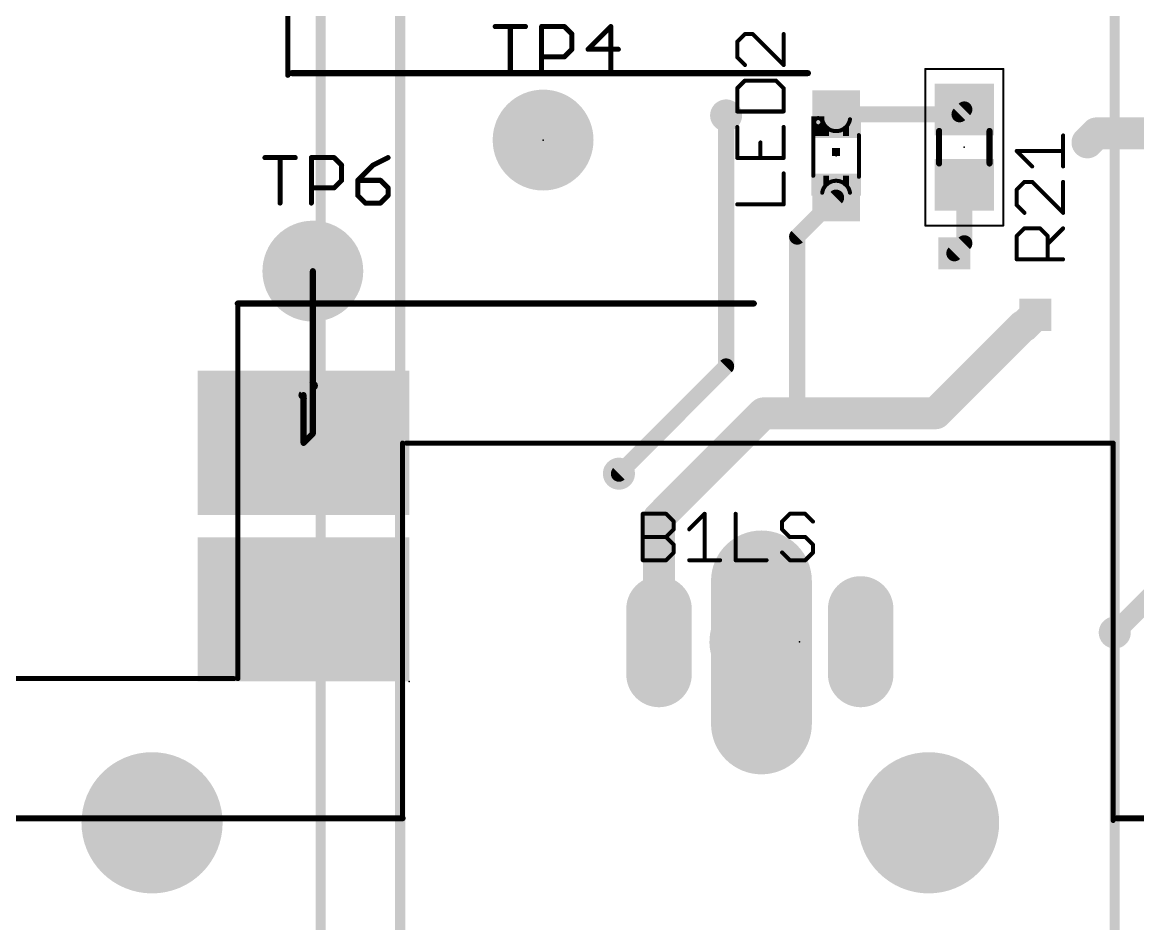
# Model space of a CAD drawing. Extents: x -18 to 155, y -13 to 99.
# Drawn here: x 9.48 to 37.58, y 28.67 to 51.36 of the extents above; entities that cross this region are included whole.
import ezdxf

# ---------------------------------------------------------------- set-up
doc = ezdxf.new("R2010")
doc.units = 0
for name, color, linetype in [('1', 22, 'CONTINUOUS'), ('17', 82, 'CONTINUOUS'), ('18', 82, 'CONTINUOUS'), ('21', 253, 'CONTINUOUS'), ('23', 7, 'CONTINUOUS'), ('25', 253, 'CONTINUOUS'), ('39', 22, 'CONTINUOUS'), ('51', 253, 'CONTINUOUS')]:
    doc.layers.add(name, color=color, linetype=linetype)

# ---------------------------------------------------------------- blocks, each defined once
blk = doc.blocks.new('LONGP100')
at = {"const_width": 1}
blk.add_lwpolyline([(-0.5, 0), (0.5, 0)], dxfattribs=at)
at = {"const_width": 0.5}
for points in [[(-0.5, 0.25, 1), (-0.5, -0.25)], [(0.5, -0.25, 1), (0.5, 0.25)]]:
    blk.add_lwpolyline(points, format="xyb", dxfattribs=at)
blk = doc.blocks.new('RECT')
blk.add_solid([(-0.5, -0.5), (0.5, -0.5), (-0.5, 0.5), (0.5, 0.5)])
blk = doc.blocks.new('ROUNDP')
at = {"const_width": 0.5}
blk.add_lwpolyline([(0, -0.25, 1), (0, 0.25, 1), (0, -0.25)], format="xyb", dxfattribs=at)
blk = doc.blocks.new('PIE')
at = {"const_width": 0.5}
blk.add_lwpolyline([(0, -0.25, 1), (0, 0.25, 1), (0, -0.25)], format="xyb", dxfattribs=at)
blk = doc.blocks.new('SQUAREV')
blk.add_solid([(-0.5, -0.5), (0.5, -0.5), (-0.5, 0.5), (0.5, 0.5)])
blk = doc.blocks.new('ROUNDV')
at = {"const_width": 0.5}
blk.add_lwpolyline([(0, -0.25, 1), (0, 0.25, 1), (0, -0.25)], format="xyb", dxfattribs=at)

msp = doc.modelspace()

# ---------------------------------------------------------------- linework, layer by layer
at = {"layer": '1'}
for points, const_width in [([(19, 17.3), (19, 57)], 0.254), ([(37, 57), (37, 17.3)], 0.254), ([(17, 53), (17, 17.4)], 0.254), ([(27.21, 49.02), (27.21, 42.7)], 0.4064), ([(29.98, 49.05), (33.09, 49.05)], 0.4064), ([(33.09, 49.05), (33.21, 49.17)], 0.4064), ([(36.54, 48.57), (36.31, 48.34)], 0.8), ([(54.28, 48.57), (36.54, 48.57)], 0.8), ([(33.21, 47.27), (33.21, 45.8)], 0.4064), ([(29, 45.97), (29.98, 46.95)], 0.4064), ([(29, 41.52), (29, 45.97)], 0.4064), ([(33.21, 45.8), (32.96, 45.55)], 0.4064), ([(16.8, 41.01), (16.8, 45.1)], 0.1524), ([(34.72, 43.72), (35, 44)], 0.8), ([(32.49, 41.52), (34.69, 43.72)], 0.8), ([(34.69, 43.72), (34.72, 43.72)], 0.8), ([(27.21, 42.7), (24.51, 40)], 0.4064), ([(16.8, 42.215), (16.565, 41.98)], 0.254), ([(16.565, 40.775), (16.565, 41.98)], 0.1524), ([(25.52, 38.89), (28.15, 41.52)], 0.8), ([(28.15, 41.52), (29, 41.52)], 0.8), ([(29, 41.52), (32.49, 41.52)], 0.8), ([(16.565, 40.775), (16.8, 41.01)], 0.1524), ([(25.52, 35.77), (25.52, 38.89)], 0.8), ([(28.1, 35.73), (28.1, 37.3)], 2.54), ([(38, 37), (37, 36)], 0.508), ([(28.06, 35.77), (28.1, 35.73)], 2.54), ([(28.1, 35.73), (28.1, 33.7)], 2.54), ([(16.565, 36.585), (16.565, 35.43)], 0.4064)]:
    msp.add_lwpolyline(points, dxfattribs=dict(at, const_width=const_width))
for points, const_width in [([(27.3116, 49.02, 1), (27.1084, 49.02)], 0.2032), ([(29.98, 49.1516, 1), (29.98, 48.9484)], 0.2032), ([(33.0182, 49.1218, 1), (33.1618, 48.9782)], 0.2032), ([(33.09, 48.9484, 1), (33.09, 49.1516)], 0.2032), ([(33.2818, 49.0982, 1), (33.1382, 49.2418)], 0.2032), ([(36.54, 48.77, 1), (36.54, 48.37)], 0.4), ([(36.6814, 48.4286, 1), (36.3986, 48.7114)], 0.4), ([(36.1686, 48.4814, 1), (36.4514, 48.1986)], 0.4), ([(33.3116, 47.27, 1), (33.1084, 47.27)], 0.2032), ([(30.0518, 46.8782, 1), (29.9082, 47.0218)], 0.2032), ([(29.1016, 45.97, 1), (28.8984, 45.97)], 0.2032), ([(28.9282, 46.0418, 1), (29.0718, 45.8982)], 0.2032), ([(33.1084, 45.8, 1), (33.3116, 45.8)], 0.2032), ([(33.2818, 45.7282, 1), (33.1382, 45.8718)], 0.2032), ([(32.8882, 45.6218, 1), (33.0318, 45.4782)], 0.2032), ([(16.8381, 45.1, 1), (16.7619, 45.1)], 0.0762), ([(35.1414, 43.8586, 1), (34.8586, 44.1414)], 0.4), ([(34.69, 43.92, 1), (34.69, 43.52)], 0.4), ([(34.8314, 43.5786, 1), (34.5486, 43.8614)], 0.4), ([(34.72, 43.52, 1), (34.72, 43.92)], 0.4), ([(34.5786, 43.8614, 1), (34.8614, 43.5786)], 0.4), ([(27.1084, 42.7, 1), (27.3116, 42.7)], 0.2032), ([(27.2818, 42.6282, 1), (27.1382, 42.7718)], 0.2032), ([(16.8449, 42.1701, 1), (16.7551, 42.2599)], 0.127), ([(16.5201, 42.0249, 1), (16.6099, 41.9351)], 0.127), ([(16.6031, 41.98, 1), (16.5269, 41.98)], 0.0762), ([(28.15, 41.72, 1), (28.15, 41.32)], 0.4), ([(28.2914, 41.3786, 1), (28.0086, 41.6614)], 0.4), ([(29, 41.72, 1), (29, 41.32)], 0.4), ([(29, 41.32, 1), (29, 41.72)], 0.4), ([(32.49, 41.32, 1), (32.49, 41.72)], 0.4), ([(28.8984, 41.52, 1), (29.1016, 41.52)], 0.2032), ([(32.3486, 41.6614, 1), (32.6314, 41.3786)], 0.4), ([(16.7619, 41.01, 1), (16.8381, 41.01)], 0.0762), ([(16.8269, 40.9831, 1), (16.7731, 41.0369)], 0.0762), ([(16.5269, 40.775, 1), (16.6031, 40.775)], 0.0762), ([(16.5381, 40.8019, 1), (16.5919, 40.7481)], 0.0762), ([(24.4382, 40.0718, 1), (24.5818, 39.9282)], 0.2032), ([(25.72, 38.89, 1), (25.32, 38.89)], 0.4), ([(25.3786, 39.0314, 1), (25.6614, 38.7486)], 0.4), ([(28.735, 37.3, 1), (27.465, 37.3)], 1.27), ([(28.509, 36.219, 1), (27.611, 35.321)], 1.27), ([(28.735, 35.73, 1), (27.465, 35.73)], 1.27), ([(27.651, 35.281, 1), (28.549, 36.179)], 1.27), ([(16.6666, 36.585, 1), (16.4634, 36.585)], 0.2032), ([(27.465, 35.73, 1), (28.735, 35.73)], 1.27), ([(25.32, 35.77, 1), (25.72, 35.77)], 0.4), ([(36.9102, 36.0898, 1), (37.0898, 35.9102)], 0.254), ([(16.4634, 35.43, 1), (16.6666, 35.43)], 0.2032), ([(27.465, 33.7, 1), (28.735, 33.7)], 1.27)]:
    msp.add_lwpolyline(points, format="xyb", dxfattribs=dict(at, const_width=const_width))
at = {"layer": '21'}
for points, const_width in [([(16.17, 59.53), (16.17, 50.03)], 0.127), ([(16.271, 50.085), (29.271, 50.085)], 0.1524), ([(27.909, 44.285), (14.909, 44.285)], 0.1524), ([(14.91, 34.84), (14.91, 44.238)], 0.127), ([(19.06, 40.77), (19.06, 31.372)], 0.127), ([(19.16, 40.77), (36.96, 40.77)], 0.127), ([(36.96, 40.77), (36.96, 31.27)], 0.127), ([(14.81, 34.84), (-2.99, 34.84)], 0.127), ([(6.061, 31.325), (19.061, 31.325)], 0.1524), ([(37.061, 31.325), (50.061, 31.325)], 0.1524)]:
    msp.add_lwpolyline(points, dxfattribs=dict(at, const_width=const_width))
for points, const_width in [([(16.1383, 50.03, 1), (16.2018, 50.03)], 0.0635), ([(16.271, 50.1231, 1), (16.271, 50.0469)], 0.0762), ([(29.271, 50.0469, 1), (29.271, 50.1231)], 0.0762), ([(14.909, 44.3231, 1), (14.909, 44.2469)], 0.0762), ([(14.9418, 44.238, 1), (14.8782, 44.238)], 0.0635), ([(27.909, 44.2469, 1), (27.909, 44.3231)], 0.0762), ([(19.0918, 40.77, 1), (19.0283, 40.77)], 0.0635), ([(19.16, 40.8018, 1), (19.16, 40.7383)], 0.0635), ([(36.9918, 40.77, 1), (36.9282, 40.77)], 0.0635), ([(36.96, 40.7383, 1), (36.96, 40.8018)], 0.0635), ([(14.81, 34.8083, 1), (14.81, 34.8718)], 0.0635), ([(14.8782, 34.84, 1), (14.9418, 34.84)], 0.0635), ([(19.0283, 31.372, 1), (19.0918, 31.372)], 0.0635), ([(19.061, 31.2869, 1), (19.061, 31.3631)], 0.0762), ([(36.9282, 31.27, 1), (36.9918, 31.27)], 0.0635), ([(37.061, 31.3631, 1), (37.061, 31.2869)], 0.0762)]:
    msp.add_lwpolyline(points, format="xyb", dxfattribs=dict(at, const_width=const_width))
at = {"layer": '23'}
for p in [(22.6, 48.4), (33.21, 48.22), (29.98, 48), (16.8, 45.1), (29.06, 35.77), (19.23, 34.77)]:
    msp.add_point(p, dxfattribs=at)
at = {"layer": '25'}
for points, const_width in [([(21.3935, 51.2585), (22.1562, 51.2585)], 0.127), ([(21.7748, 50.1145), (21.7748, 51.2585)], 0.127), ([(22.5629, 50.1145), (22.5629, 51.2585)], 0.127), ([(22.5629, 51.2585), (23.1349, 51.2585)], 0.127), ([(23.1349, 51.2585), (23.3255, 51.0678)], 0.127), ([(24.3043, 51.2585), (23.7323, 50.6865)], 0.127), ([(24.3043, 50.1145), (24.3043, 51.2585)], 0.127), ([(23.3255, 51.0678), (23.3255, 50.6865)], 0.127), ([(27.6847, 51.0686), (27.4898, 50.8737)], 0.1016), ([(27.4898, 50.8737), (27.4898, 50.4839)], 0.1016), ([(27.8796, 51.0686), (27.6847, 51.0686)], 0.1016), ([(28.6592, 50.289), (27.8796, 51.0686)], 0.1016), ([(28.6592, 51.0686), (28.6592, 50.289)], 0.1016), ([(23.3255, 50.6865), (23.1349, 50.4958)], 0.127), ([(23.7323, 50.6865), (24.4949, 50.6865)], 0.127), ([(23.1349, 50.4958), (22.5629, 50.4958)], 0.127), ([(27.4898, 50.4839), (27.6847, 50.289)], 0.1016), ([(27.6847, 49.8992), (27.4898, 49.7043)], 0.1016), ([(27.4898, 49.7043), (27.4898, 49.1196)], 0.1016), ([(28.4643, 49.8992), (27.6847, 49.8992)], 0.1016), ([(28.6592, 49.7043), (28.4643, 49.8992)], 0.1016), ([(28.6592, 49.1196), (28.6592, 49.7043)], 0.1016), ([(27.4898, 49.1196), (28.6592, 49.1196)], 0.1016), ([(27.4898, 48.7298), (27.4898, 47.9502)], 0.1016), ([(28.6592, 47.9502), (28.6592, 48.7298)], 0.1016), ([(28.0745, 47.9502), (28.0745, 48.34)], 0.1016), ([(35.6992, 47.7364), (35.6992, 48.516)], 0.1016), ([(34.9196, 47.7364), (34.5298, 48.1262)], 0.1016), ([(34.5298, 48.1262), (35.6992, 48.1262)], 0.1016), ([(15.5935, 47.9585), (16.3561, 47.9585)], 0.127), ([(15.9748, 46.8145), (15.9748, 47.9585)], 0.127), ([(16.7629, 46.8145), (16.7629, 47.9585)], 0.127), ([(16.7629, 47.9585), (17.3349, 47.9585)], 0.127), ([(17.3349, 47.9585), (17.5255, 47.7678)], 0.127), ([(17.5255, 47.7678), (17.5255, 47.3865)], 0.127), ([(18.3136, 47.7678), (17.9323, 47.3865)], 0.127), ([(18.6949, 47.9585), (18.3136, 47.7678)], 0.127), ([(27.4898, 47.9502), (28.6592, 47.9502)], 0.1016), ([(28.6592, 46.7808), (28.6592, 47.5604)], 0.1016), ([(17.3349, 47.1958), (16.7629, 47.1958)], 0.127), ([(17.5255, 47.3865), (17.3349, 47.1958)], 0.127), ([(17.9323, 47.3865), (17.9323, 47.0052)], 0.127), ([(18.5043, 47.3865), (17.9323, 47.3865)], 0.127), ([(18.6949, 47.1958), (18.5043, 47.3865)], 0.127), ([(18.6949, 47.0052), (18.6949, 47.1958)], 0.127), ([(34.7247, 47.3466), (34.5298, 47.1517)], 0.1016), ([(34.5298, 47.1517), (34.5298, 46.7619)], 0.1016), ([(34.9196, 47.3466), (34.7247, 47.3466)], 0.1016), ([(35.6992, 46.567), (34.9196, 47.3466)], 0.1016), ([(35.6992, 47.3466), (35.6992, 46.567)], 0.1016), ([(17.9323, 47.0052), (18.123, 46.8145)], 0.127), ([(18.5043, 46.8145), (18.6949, 47.0052)], 0.127), ([(18.123, 46.8145), (18.5043, 46.8145)], 0.127), ([(27.4898, 46.7808), (28.6592, 46.7808)], 0.1016), ([(34.5298, 46.7619), (34.7247, 46.567)], 0.1016), ([(34.5298, 45.9823), (34.7247, 46.1772)], 0.1016), ([(34.7247, 46.1772), (35.1145, 46.1772)], 0.1016), ([(35.1145, 46.1772), (35.3094, 45.9823)], 0.1016), ([(35.3094, 45.7874), (35.6992, 46.1772)], 0.1016), ([(34.5298, 45.3976), (34.5298, 45.9823)], 0.1016), ([(35.3094, 45.9823), (35.3094, 45.3976)], 0.1016), ([(35.6992, 45.3976), (34.5298, 45.3976)], 0.1016), ([(25.1108, 37.8208), (25.1108, 38.9902)], 0.1016), ([(25.1108, 38.9902), (25.6955, 38.9902)], 0.1016), ([(25.6955, 38.9902), (25.8904, 38.7953)], 0.1016), ([(25.8904, 38.7953), (25.8904, 38.6004)], 0.1016), ([(26.2802, 38.6004), (26.67, 38.9902)], 0.1016), ([(26.67, 38.9902), (26.67, 37.8208)], 0.1016), ([(27.4496, 38.9902), (27.4496, 37.8208)], 0.1016), ([(28.8139, 38.9902), (28.619, 38.7953)], 0.1016), ([(28.619, 38.7953), (28.619, 38.6004)], 0.1016), ([(29.2037, 38.9902), (28.8139, 38.9902)], 0.1016), ([(29.3986, 38.7953), (29.2037, 38.9902)], 0.1016), ([(25.8904, 38.6004), (25.6955, 38.4055)], 0.1016), ([(28.619, 38.6004), (28.8139, 38.4055)], 0.1016), ([(25.1108, 38.4055), (25.6955, 38.4055)], 0.1016), ([(25.6955, 38.4055), (25.8904, 38.2106)], 0.1016), ([(25.8904, 38.2106), (25.8904, 38.0157)], 0.1016), ([(28.8139, 38.4055), (29.2037, 38.4055)], 0.1016), ([(29.2037, 38.4055), (29.3986, 38.2106)], 0.1016), ([(29.3986, 38.2106), (29.3986, 38.0157)], 0.1016), ([(25.8904, 38.0157), (25.6955, 37.8208)], 0.1016), ([(28.8139, 37.8208), (28.619, 38.0157)], 0.1016), ([(29.3986, 38.0157), (29.2037, 37.8208)], 0.1016), ([(25.6955, 37.8208), (25.1108, 37.8208)], 0.1016), ([(26.2802, 37.8208), (27.0598, 37.8208)], 0.1016), ([(27.4496, 37.8208), (28.2292, 37.8208)], 0.1016), ([(29.2037, 37.8208), (28.8139, 37.8208)], 0.1016)]:
    msp.add_lwpolyline(points, dxfattribs=dict(at, const_width=const_width))
for points, const_width in [([(21.3935, 51.2902, 1), (21.3935, 51.2267)], 0.0635), ([(21.8066, 51.2585, 1), (21.7431, 51.2585)], 0.0635), ([(22.1562, 51.2267, 1), (22.1562, 51.2902)], 0.0635), ([(22.5946, 51.2585, 1), (22.5311, 51.2585)], 0.0635), ([(22.5629, 51.2902, 1), (22.5629, 51.2267)], 0.0635), ([(23.1573, 51.2809, 1), (23.1124, 51.236)], 0.0635), ([(23.1349, 51.2267, 1), (23.1349, 51.2902)], 0.0635), ([(24.336, 51.2585, 1), (24.2725, 51.2585)], 0.0635), ([(24.3267, 51.236, 1), (24.2818, 51.2809)], 0.0635), ([(23.3573, 51.0678, 1), (23.2938, 51.0678)], 0.0635), ([(23.3031, 51.0454, 1), (23.348, 51.0903)], 0.0635), ([(27.5152, 50.8737, 1), (27.4644, 50.8737)], 0.0508), ([(27.4718, 50.8916, 1), (27.5078, 50.8557)], 0.0508), ([(27.6847, 51.094, 1), (27.6847, 51.0432)], 0.0508), ([(27.7027, 51.0506, 1), (27.6667, 51.0865)], 0.0508), ([(27.8976, 51.0865, 1), (27.8616, 51.0506)], 0.0508), ([(27.8796, 51.0432, 1), (27.8796, 51.094)], 0.0508), ([(28.6846, 51.0686, 1), (28.6338, 51.0686)], 0.0508), ([(23.2938, 50.6865, 1), (23.3573, 50.6865)], 0.0635), ([(23.348, 50.664, 1), (23.3031, 50.7089)], 0.0635), ([(23.7323, 50.7182, 1), (23.7323, 50.6547)], 0.0635), ([(23.7098, 50.7089, 1), (23.7547, 50.664)], 0.0635), ([(24.4949, 50.6547, 1), (24.4949, 50.7182)], 0.0635), ([(22.5629, 50.5276, 1), (22.5629, 50.4641)], 0.0635), ([(23.1124, 50.5183, 1), (23.1573, 50.4734)], 0.0635), ([(23.1349, 50.4641, 1), (23.1349, 50.5276)], 0.0635), ([(27.5078, 50.5018, 1), (27.4718, 50.4659)], 0.0508), ([(27.4644, 50.4839, 1), (27.5152, 50.4839)], 0.0508), ([(27.6667, 50.271, 1), (27.7027, 50.307)], 0.0508), ([(28.6338, 50.289, 1), (28.6846, 50.289)], 0.0508), ([(28.6412, 50.271, 1), (28.6772, 50.307)], 0.0508), ([(21.7431, 50.1145, 1), (21.8066, 50.1145)], 0.0635), ([(22.5311, 50.1145, 1), (22.5946, 50.1145)], 0.0635), ([(24.2725, 50.1145, 1), (24.336, 50.1145)], 0.0635), ([(27.4718, 49.7223, 1), (27.5078, 49.6863)], 0.0508), ([(27.5152, 49.7043, 1), (27.4644, 49.7043)], 0.0508), ([(27.6847, 49.9246, 1), (27.6847, 49.8738)], 0.0508), ([(27.7027, 49.8812, 1), (27.6667, 49.9172)], 0.0508), ([(28.4823, 49.9172, 1), (28.4463, 49.8812)], 0.0508), ([(28.4643, 49.8738, 1), (28.4643, 49.9246)], 0.0508), ([(28.6846, 49.7043, 1), (28.6338, 49.7043)], 0.0508), ([(28.6412, 49.6863, 1), (28.6772, 49.7223)], 0.0508), ([(27.4898, 49.145, 1), (27.4898, 49.0942)], 0.0508), ([(28.6592, 49.0942, 1), (28.6592, 49.145)], 0.0508), ([(27.4644, 49.1196, 1), (27.5152, 49.1196)], 0.0508), ([(28.6338, 49.1196, 1), (28.6846, 49.1196)], 0.0508), ([(27.5152, 48.7298, 1), (27.4644, 48.7298)], 0.0508), ([(28.6846, 48.7298, 1), (28.6338, 48.7298)], 0.0508), ([(28.0999, 48.34, 1), (28.0491, 48.34)], 0.0508), ([(35.7246, 48.516, 1), (35.6738, 48.516)], 0.0508), ([(34.5478, 48.1442, 1), (34.5118, 48.1082)], 0.0508), ([(34.5298, 48.1516, 1), (34.5298, 48.1008)], 0.0508), ([(35.6992, 48.1008, 1), (35.6992, 48.1516)], 0.0508), ([(15.5935, 47.9902, 1), (15.5935, 47.9267)], 0.0635), ([(16.0066, 47.9585, 1), (15.9431, 47.9585)], 0.0635), ([(16.3561, 47.9267, 1), (16.3561, 47.9902)], 0.0635), ([(16.7946, 47.9585, 1), (16.7311, 47.9585)], 0.0635), ([(16.7629, 47.9902, 1), (16.7629, 47.9267)], 0.0635), ([(17.3573, 47.9809, 1), (17.3124, 47.936)], 0.0635), ([(17.3349, 47.9267, 1), (17.3349, 47.9902)], 0.0635), ([(17.5573, 47.7678, 1), (17.4938, 47.7678)], 0.0635), ([(17.5031, 47.7454, 1), (17.548, 47.7903)], 0.0635), ([(18.2994, 47.7962, 1), (18.3278, 47.7394)], 0.0635), ([(18.3361, 47.7454, 1), (18.2912, 47.7903)], 0.0635), ([(18.7091, 47.9301, 1), (18.6807, 47.9869)], 0.0635), ([(27.4898, 47.9756, 1), (27.4898, 47.9248)], 0.0508), ([(27.4644, 47.9502, 1), (27.5152, 47.9502)], 0.0508), ([(28.0491, 47.9502, 1), (28.0999, 47.9502)], 0.0508), ([(28.6338, 47.9502, 1), (28.6846, 47.9502)], 0.0508), ([(28.6592, 47.9248, 1), (28.6592, 47.9756)], 0.0508), ([(34.9016, 47.7184, 1), (34.9376, 47.7544)], 0.0508), ([(28.6846, 47.5604, 1), (28.6338, 47.5604)], 0.0508), ([(35.6738, 47.7364, 1), (35.7246, 47.7364)], 0.0508), ([(16.7629, 47.2276, 1), (16.7629, 47.1641)], 0.0635), ([(17.3124, 47.2183, 1), (17.3573, 47.1734)], 0.0635), ([(17.3349, 47.1641, 1), (17.3349, 47.2276)], 0.0635), ([(17.4938, 47.3865, 1), (17.5573, 47.3865)], 0.0635), ([(17.548, 47.364, 1), (17.5031, 47.4089)], 0.0635), ([(17.964, 47.3865, 1), (17.9005, 47.3865)], 0.0635), ([(17.9323, 47.4182, 1), (17.9323, 47.3547)], 0.0635), ([(17.9098, 47.4089, 1), (17.9547, 47.364)], 0.0635), ([(18.5267, 47.4089, 1), (18.4818, 47.364)], 0.0635), ([(18.5043, 47.3547, 1), (18.5043, 47.4182)], 0.0635), ([(18.7267, 47.1958, 1), (18.6632, 47.1958)], 0.0635), ([(18.6725, 47.1734, 1), (18.7174, 47.2183)], 0.0635), ([(34.5552, 47.1517, 1), (34.5044, 47.1517)], 0.0508), ([(34.7247, 47.372, 1), (34.7247, 47.3212)], 0.0508), ([(34.7427, 47.3286, 1), (34.7067, 47.3646)], 0.0508), ([(34.9376, 47.3646, 1), (34.9016, 47.3286)], 0.0508), ([(34.9196, 47.3212, 1), (34.9196, 47.372)], 0.0508), ([(35.7246, 47.3466, 1), (35.6738, 47.3466)], 0.0508), ([(17.9547, 47.0276, 1), (17.9098, 46.9827)], 0.0635), ([(17.9005, 47.0052, 1), (17.964, 47.0052)], 0.0635), ([(18.6632, 47.0052, 1), (18.7267, 47.0052)], 0.0635), ([(18.7174, 46.9827, 1), (18.6725, 47.0276)], 0.0635), ([(34.5118, 47.1697, 1), (34.5478, 47.1337)], 0.0508), ([(15.9431, 46.8145, 1), (16.0066, 46.8145)], 0.0635), ([(16.7311, 46.8145, 1), (16.7946, 46.8145)], 0.0635), ([(18.123, 46.8463, 1), (18.123, 46.7828)], 0.0635), ([(18.1005, 46.792, 1), (18.1454, 46.837)], 0.0635), ([(18.4818, 46.837, 1), (18.5267, 46.792)], 0.0635), ([(18.5043, 46.7828, 1), (18.5043, 46.8463)], 0.0635), ([(27.4898, 46.8062, 1), (27.4898, 46.7554)], 0.0508), ([(28.6338, 46.7808, 1), (28.6846, 46.7808)], 0.0508), ([(28.6592, 46.7554, 1), (28.6592, 46.8062)], 0.0508), ([(34.5478, 46.7799, 1), (34.5118, 46.7439)], 0.0508), ([(34.5044, 46.7619, 1), (34.5552, 46.7619)], 0.0508), ([(34.7067, 46.549, 1), (34.7427, 46.585)], 0.0508), ([(35.6738, 46.567, 1), (35.7246, 46.567)], 0.0508), ([(35.6812, 46.549, 1), (35.7172, 46.585)], 0.0508), ([(34.7247, 46.2026, 1), (34.7247, 46.1518)], 0.0508), ([(34.7427, 46.1592, 1), (34.7067, 46.1952)], 0.0508), ([(35.1325, 46.1952, 1), (35.0965, 46.1592)], 0.0508), ([(35.1145, 46.1518, 1), (35.1145, 46.2026)], 0.0508), ([(35.7172, 46.1592, 1), (35.6812, 46.1952)], 0.0508), ([(34.5118, 46.0003, 1), (34.5478, 45.9643)], 0.0508), ([(34.5552, 45.9823, 1), (34.5044, 45.9823)], 0.0508), ([(35.2914, 45.8054, 1), (35.3274, 45.7694)], 0.0508), ([(35.3348, 45.9823, 1), (35.284, 45.9823)], 0.0508), ([(35.2914, 45.9643, 1), (35.3274, 46.0003)], 0.0508), ([(34.5298, 45.423, 1), (34.5298, 45.3722)], 0.0508), ([(34.5044, 45.3976, 1), (34.5552, 45.3976)], 0.0508), ([(35.284, 45.3976, 1), (35.3348, 45.3976)], 0.0508), ([(35.6992, 45.3722, 1), (35.6992, 45.423)], 0.0508), ([(25.1362, 38.9902, 1), (25.0854, 38.9902)], 0.0508), ([(25.1108, 39.0156, 1), (25.1108, 38.9648)], 0.0508), ([(25.7135, 39.0082, 1), (25.6775, 38.9722)], 0.0508), ([(25.6955, 38.9648, 1), (25.6955, 39.0156)], 0.0508), ([(25.9158, 38.7953, 1), (25.865, 38.7953)], 0.0508), ([(25.8724, 38.7773, 1), (25.9084, 38.8133)], 0.0508), ([(26.6954, 38.9902, 1), (26.6446, 38.9902)], 0.0508), ([(26.688, 38.9722, 1), (26.652, 39.0082)], 0.0508), ([(27.475, 38.9902, 1), (27.4242, 38.9902)], 0.0508), ([(28.601, 38.8133, 1), (28.637, 38.7773)], 0.0508), ([(28.6444, 38.7953, 1), (28.5936, 38.7953)], 0.0508), ([(28.8139, 39.0156, 1), (28.8139, 38.9648)], 0.0508), ([(28.8318, 38.9722, 1), (28.7959, 39.0082)], 0.0508), ([(29.2216, 39.0082, 1), (29.1857, 38.9722)], 0.0508), ([(29.2037, 38.9648, 1), (29.2037, 39.0156)], 0.0508), ([(29.3806, 38.7773, 1), (29.4165, 38.8133)], 0.0508), ([(25.865, 38.6004, 1), (25.9158, 38.6004)], 0.0508), ([(25.9084, 38.5824, 1), (25.8724, 38.6184)], 0.0508), ([(26.2622, 38.6184, 1), (26.2982, 38.5824)], 0.0508), ([(28.637, 38.6184, 1), (28.601, 38.5824)], 0.0508), ([(28.5936, 38.6004, 1), (28.6444, 38.6004)], 0.0508), ([(25.1108, 38.4309, 1), (25.1108, 38.3801)], 0.0508), ([(25.7135, 38.4235, 1), (25.6775, 38.3875)], 0.0508), ([(25.6775, 38.4235, 1), (25.7135, 38.3875)], 0.0508), ([(25.6955, 38.3801, 1), (25.6955, 38.4309)], 0.0508), ([(25.9158, 38.2106, 1), (25.865, 38.2106)], 0.0508), ([(25.8724, 38.1926, 1), (25.9084, 38.2286)], 0.0508), ([(28.8139, 38.4309, 1), (28.8139, 38.3801)], 0.0508), ([(28.7959, 38.3875, 1), (28.8318, 38.4235)], 0.0508), ([(29.2216, 38.4235, 1), (29.1857, 38.3875)], 0.0508), ([(29.2037, 38.3801, 1), (29.2037, 38.4309)], 0.0508), ([(29.424, 38.2106, 1), (29.3732, 38.2106)], 0.0508), ([(29.3806, 38.1926, 1), (29.4165, 38.2286)], 0.0508), ([(25.865, 38.0157, 1), (25.9158, 38.0157)], 0.0508), ([(25.9084, 37.9977, 1), (25.8724, 38.0337)], 0.0508), ([(28.637, 38.0337, 1), (28.601, 37.9977)], 0.0508), ([(29.3732, 38.0157, 1), (29.424, 38.0157)], 0.0508), ([(29.4165, 37.9977, 1), (29.3806, 38.0337)], 0.0508), ([(25.1108, 37.8462, 1), (25.1108, 37.7954)], 0.0508), ([(25.0854, 37.8208, 1), (25.1362, 37.8208)], 0.0508), ([(25.6775, 37.8388, 1), (25.7135, 37.8028)], 0.0508), ([(25.6955, 37.7954, 1), (25.6955, 37.8462)], 0.0508), ([(26.2802, 37.8462, 1), (26.2802, 37.7954)], 0.0508), ([(26.6446, 37.8208, 1), (26.6954, 37.8208)], 0.0508), ([(27.0598, 37.7954, 1), (27.0598, 37.8462)], 0.0508), ([(27.4496, 37.8462, 1), (27.4496, 37.7954)], 0.0508), ([(27.4242, 37.8208, 1), (27.475, 37.8208)], 0.0508), ([(28.2292, 37.7954, 1), (28.2292, 37.8462)], 0.0508), ([(28.8139, 37.8462, 1), (28.8139, 37.7954)], 0.0508), ([(28.7959, 37.8028, 1), (28.8318, 37.8388)], 0.0508), ([(29.1857, 37.8388, 1), (29.2216, 37.8028)], 0.0508), ([(29.2037, 37.7954, 1), (29.2037, 37.8462)], 0.0508)]:
    msp.add_lwpolyline(points, format="xyb", dxfattribs=dict(at, const_width=const_width))
at = {"layer": '39', "const_width": 0.0508}
for points in [[(32.227, 46.247), (32.227, 50.193)], [(32.227, 50.193), (34.193, 50.193)], [(34.193, 50.193), (34.193, 46.247)], [(34.193, 46.247), (32.227, 46.247)]]:
    msp.add_lwpolyline(points, dxfattribs=at)
at = {"layer": '39', "const_width": 0.0254}
for points in [[(32.2397, 50.193, 1), (32.2143, 50.193)], [(32.227, 50.2057, 1), (32.227, 50.1803)], [(34.2057, 50.193, 1), (34.1803, 50.193)], [(34.193, 50.1803, 1), (34.193, 50.2057)], [(32.227, 46.2597, 1), (32.227, 46.2343)], [(32.2143, 46.247, 1), (32.2397, 46.247)], [(34.1803, 46.247, 1), (34.2057, 46.247)], [(34.193, 46.2343, 1), (34.193, 46.2597)]]:
    msp.add_lwpolyline(points, format="xyb", dxfattribs=at)
at = {"layer": '51'}
for points, const_width in [([(29.405, 47.5), (29.405, 48.925)], 0.1016), ([(32.575, 48.63), (32.575, 47.81)], 0.1524), ([(33.845, 48.63), (33.845, 47.81)], 0.1524), ([(30.555, 48.525), (30.555, 47.475)], 0.1016)]:
    msp.add_lwpolyline(points, dxfattribs=dict(at, const_width=const_width))
for points, const_width in [([(29.4304, 48.925, 1), (29.3796, 48.925)], 0.0508), ([(29.53, 48.747, 1), (29.53, 48.953, 1), (29.53, 48.747)], 0.1016), ([(29.63, 48.925, 0.8571), (30.33, 48.925)], 0.1016), ([(29.6551, 48.9289, 1), (29.6049, 48.9211)], 0.0508), ([(30.3551, 48.9211, 1), (30.3049, 48.9289)], 0.0508), ([(32.6131, 48.63, 1), (32.5369, 48.63)], 0.0762), ([(33.8831, 48.63, 1), (33.8069, 48.63)], 0.0762), ([(30.5804, 48.525, 1), (30.5296, 48.525)], 0.0508), ([(32.5369, 47.81, 1), (32.6131, 47.81)], 0.0762), ([(33.8069, 47.81, 1), (33.8831, 47.81)], 0.0762), ([(29.3796, 47.5, 1), (29.4304, 47.5)], 0.0508), ([(30.5296, 47.475, 1), (30.5804, 47.475)], 0.0508), ([(30.33, 47.075, 0.8571), (29.63, 47.075)], 0.1016), ([(29.6049, 47.0789, 1), (29.6551, 47.0711)], 0.0508), ([(30.3049, 47.0711, 1), (30.3551, 47.0789)], 0.0508)]:
    msp.add_lwpolyline(points, format="xyb", dxfattribs=dict(at, const_width=const_width))

# ---------------------------------------------------------------- block references
at = {"layer": '1'}
for p, xscale, yscale, rotation in [((33.21, 49.17), 1.3, 1.5, 270), ((33.21, 47.27), 1.3, 1.5, 270), ((16.565, 40.775), 3.63, 5.33, 90), ((16.565, 36.585), 3.63, 5.33, 90)]:
    msp.add_blockref('RECT', p, dxfattribs=dict(at, xscale=xscale, yscale=yscale, rotation=rotation))
for name, p, xscale, yscale in [('PIE', (22.6, 48.4), 2.54, 2.54), ('RECT', (29.98, 49.05), 1.2, 1.2), ('RECT', (29.98, 46.95), 1.2, 1.2), ('PIE', (16.8, 45.1), 2.54, 2.54)]:
    msp.add_blockref(name, p, dxfattribs=dict(at, xscale=xscale, yscale=yscale))
at = {"layer": '17', "rotation": 90}
for name, p, xscale, yscale in [('ROUNDP', (16.565, 41.98), 1.008, 1.008), ('LONGP100', (25.52, 35.77), 1.65, 1.65), ('LONGP100', (28.06, 35.77), 1.65, 1.65), ('LONGP100', (30.6, 35.77), 1.65, 1.65), ('ROUNDP', (16.565, 35.43), 1.008, 1.008)]:
    msp.add_blockref(name, p, dxfattribs=dict(at, xscale=xscale, yscale=yscale))
at = {"layer": '17', "xscale": 3.556, "yscale": 3.556}
for p in [(12.75, 31.21), (32.31, 31.21)]:
    msp.add_blockref('ROUNDP', p, dxfattribs=at)
at = {"layer": '18', "xscale": 0.8064, "yscale": 0.8064}
for name, p in [('ROUNDV', (27.21, 49.02)), ('SQUAREV', (32.96, 45.55)), ('SQUAREV', (35, 44)), ('ROUNDV', (24.51, 40)), ('ROUNDV', (37, 36))]:
    msp.add_blockref(name, p, dxfattribs=at)
at = {"layer": '21', "xscale": 0.2, "yscale": 0.2}
msp.add_blockref('RECT', (29.98, 48.1), dxfattribs=at)
at = {"layer": '51', "xscale": 0.65, "yscale": 1.4, "rotation": 270}
for p in [(33.2115, 48.9618), (33.2115, 47.4886)]:
    msp.add_blockref('RECT', p, dxfattribs=at)
at = {"layer": '51'}
for p, xscale, yscale in [((29.5175, 48.9625), 0.325, 0.075), ((30.4425, 48.75), 0.325, 0.5), ((29.53, 48.65), 0.3, 0.3), ((29.73, 48.625), 0.15, 0.25), ((29.98, 48.5875), 0.4, 0.175), ((30.23, 48.625), 0.15, 0.25), ((29.5175, 47.25), 0.325, 0.5), ((29.73, 47.375), 0.15, 0.25), ((29.98, 47.4125), 0.4, 0.175), ((30.23, 47.375), 0.15, 0.25), ((30.4425, 47.25), 0.325, 0.5)]:
    msp.add_blockref('RECT', p, dxfattribs=dict(at, xscale=xscale, yscale=yscale))

doc.saveas('drawing.dxf')
